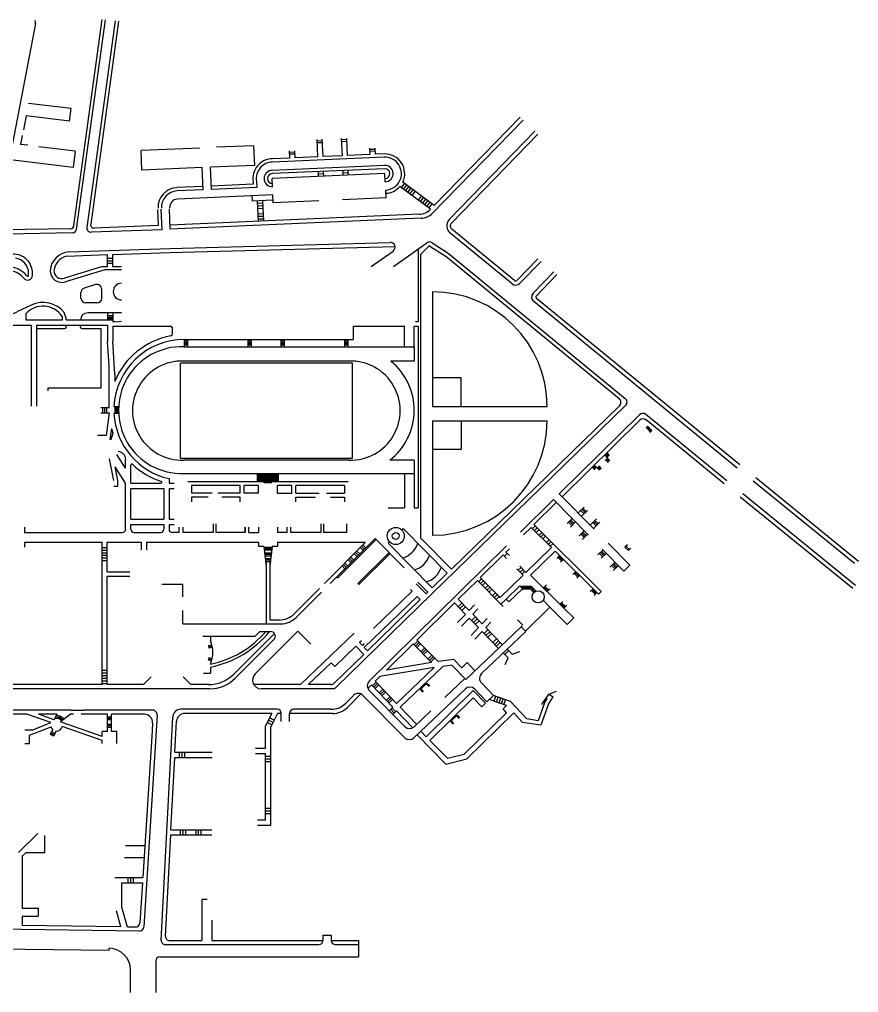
# Model space of a CAD drawing. Header units: inches. Extents: x 1351878 to 1355380, y 408557 to 410704.
# Drawn here: x 1353621 to 1355380, y 408557 to 410597 of the extents above; entities that cross this region are included whole.
import ezdxf

# ---------------------------------------------------------------- set-up
doc = ezdxf.new("R2010")
doc.units = ezdxf.units.IN
doc.header["$MEASUREMENT"] = 0
doc.layers.add('WALKWAYS', color=7, linetype='Continuous')

msp = doc.modelspace()

# ---------------------------------------------------------------- linework, layer by layer
at = {"layer": 'WALKWAYS', "color": 8, "linetype": 'Continuous', "lineweight": 25}
for p, q in [((1353734.6, 410164.6), (1353794.4, 410597.3)), ((1353654.6, 410588.9), (1353606, 410337.5)), ((1353740.6, 410157.5), (1353801.2, 410596.4)), ((1353821.4, 410594.4), (1353762.2, 410160.9)), ((1353828.2, 410593.5), (1353770.1, 410167.8)), ((1353728.9, 410410.5), (1353639.8, 410421.4)), ((1353634.7, 410395.4), (1353629, 410366.1)), ((1353725.7, 410384.2), (1353634.7, 410395.4)), ((1353725.7, 410384.2), (1353728.9, 410410.5)), ((1354676.4, 410386.4), (1354486.1, 410190.8)), ((1354670.1, 410392.3), (1354490.1, 410207.2)), ((1353626.7, 410353.7), (1353623.1, 410335.4)), ((1354701.4, 410362.8), (1354522.2, 410178.5)), ((1354707.6, 410356.8), (1354526.3, 410170.4)), ((1353638.4, 410333.5), (1353623.1, 410335.4)), ((1354112.4, 410332.7), (1354033.8, 410329.3)), ((1354114.2, 410291.4), (1354112.4, 410332.7)), ((1354243.8, 410345.6), (1354245.4, 410309.3)), ((1354254.9, 410342.8), (1354243.9, 410342.4)), ((1354255.1, 410338.9), (1354244.1, 410338.4)), ((1354254.8, 410346.1), (1354256.4, 410309.8)), ((1354295.4, 410347.4), (1354297, 410311.5)), ((1354306.5, 410345.4), (1354295.5, 410344.9)), ((1354306.7, 410341.4), (1354295.7, 410340.9)), ((1354306.4, 410347.8), (1354308, 410312)), ((1353737.8, 410321.3), (1353661.7, 410330.6)), ((1353737.8, 410321.3), (1353733.6, 410287.1)), ((1353998.8, 410327.7), (1353875.6, 410322.4)), ((1353877.4, 410281.1), (1353875.6, 410322.4)), ((1354186.1, 410321.7), (1354186.7, 410306.7)), ((1354197.2, 410319), (1354186.2, 410318.6)), ((1354197.4, 410315), (1354186.4, 410314.6)), ((1354197.1, 410322.2), (1354197.8, 410307.2)), ((1354355.1, 410314.1), (1354308, 410312)), ((1354354.6, 410327.3), (1354355.1, 410314.1)), ((1354365.7, 410325), (1354354.7, 410324.5)), ((1354365.9, 410321), (1354354.9, 410320.5)), ((1354365.6, 410327.8), (1354366.1, 410314.6)), ((1354385.2, 410315.4), (1354366.1, 410314.6)), ((1353733.6, 410287.1), (1353607.5, 410302.6)), ((1354114.2, 410291.4), (1354021.3, 410287.3)), ((1354386.2, 410291.3), (1354150.8, 410281)), ((1354186.7, 410306.7), (1354151.2, 410305.2)), ((1354385.5, 410308.5), (1354151.5, 410298.3)), ((1354245.4, 410309.3), (1354197.8, 410307.2)), ((1354297, 410311.5), (1354256.4, 410309.8)), ((1354004.1, 410286.6), (1353877.4, 410281.1)), ((1354006.1, 410240.2), (1354004.1, 410286.6)), ((1354023.3, 410241), (1354021.3, 410287.3)), ((1354387, 410274.1), (1354150.2, 410263.8)), ((1354386.5, 410284.4), (1354151.1, 410274.1)), ((1354246.7, 410278.3), (1354247.2, 410268)), ((1354257.9, 410273.6), (1354246.9, 410273.2)), ((1354257.7, 410278.8), (1354258.2, 410268.5)), ((1354298.3, 410280.6), (1354298.8, 410270.3)), ((1354309.6, 410275.9), (1354298.6, 410275.4)), ((1354309.3, 410281.1), (1354309.8, 410270.7)), ((1354387.7, 410256.9), (1354387, 410274.1)), ((1354111, 410251.7), (1354023, 410247.9)), ((1354110.7, 410257.7), (1354111, 410251.7)), ((1354117.6, 410258), (1354118.2, 410245.2)), ((1354150.9, 410246.6), (1354150.2, 410263.8)), ((1354421.5, 410244.6), (1354428.1, 410253.4)), ((1354490.1, 410207.2), (1354424.3, 410256.3)), ((1354005.8, 410247.1), (1353950.9, 410244.7)), ((1354006.1, 410240.2), (1353951.2, 410237.8)), ((1354118.2, 410245.2), (1354023.3, 410241)), ((1354389.2, 410223.2), (1354388.5, 410239.7)), ((1354482.3, 410199.3), (1354418.2, 410247.1)), ((1354426, 410241.3), (1354432.5, 410250.1)), ((1354430.4, 410238), (1354437, 410246.8)), ((1354434.8, 410234.7), (1354441.4, 410243.5)), ((1354439.2, 410231.4), (1354445.8, 410240.2)), ((1354443.6, 410228.1), (1354450.2, 410236.9)), ((1354151.7, 410229.4), (1353952, 410220.6)), ((1354107.9, 410227.5), (1354108.4, 410216.5)), ((1354152.2, 410218.4), (1354108.4, 410216.5)), ((1354119.4, 410217), (1354121.3, 410174.1)), ((1354130.7, 410211.9), (1354119.7, 410211.4)), ((1354130.4, 410217.4), (1354132.3, 410174.6)), ((1354152.4, 410212.8), (1354151.7, 410229.4)), ((1354248, 410217), (1354152.4, 410212.8)), ((1354389.2, 410223.2), (1354297.9, 410219.2)), ((1354456.9, 410218.2), (1354463.5, 410227.1)), ((1354461.3, 410214.9), (1354467.9, 410223.8)), ((1354465.7, 410211.6), (1354472.3, 410220.5)), ((1354470.1, 410208.3), (1354476.7, 410217.2)), ((1354474.6, 410205), (1354481.1, 410213.9)), ((1354479, 410201.7), (1354485.6, 410210.6)), ((1353910.3, 410199.2), (1353911.8, 410165)), ((1353917.2, 410199.5), (1353919.1, 410156.6)), ((1353934.4, 410200.3), (1353936.3, 410157.4)), ((1354130.9, 410206.4), (1354119.9, 410205.9)), ((1354131.2, 410200.9), (1354120.1, 410200.4)), ((1354131.6, 410189.9), (1354120.6, 410189.4)), ((1354459.1, 410188.9), (1353935.9, 410166)), ((1354462.9, 410180.4), (1353936.3, 410157.4)), ((1354131.9, 410184.4), (1354120.9, 410183.9)), ((1354132.1, 410178.9), (1354121.1, 410178.4)), ((1353727.9, 410158.6), (1353587, 410156)), ((1353732.2, 410150.1), (1353595.9, 410147.5)), ((1353919.1, 410156.6), (1353771, 410151.1)), ((1353911.8, 410165), (1353777.2, 410160)), ((1354653.3, 410043.2), (1354523.9, 410149.1)), ((1354658.3, 410050.2), (1354527, 410157.7)), ((1353936.3, 410117.2), (1354397.7, 410129.9)), ((1354405.1, 410079.4), (1354474.6, 410128.9)), ((1354485.8, 410129.2), (1354519.7, 410107.5)), ((1353724.4, 410110.1), (1353936.3, 410117.2)), ((1353816.4, 410104.5), (1353936.6, 410108.5)), ((1353936.6, 410108.5), (1354407.8, 410121.6)), ((1354358.3, 410079.4), (1354403.8, 410111.8)), ((1354456.3, 410115.9), (1354456.3, 409964.2)), ((1354461.3, 410104.3), (1354478.6, 410121.8)), ((1354481.1, 410122), (1354515.1, 410100.3)), ((1354507.8, 410115), (1354513, 410111.9)), ((1353719.7, 410101.3), (1353805.4, 410104.2)), ((1353805.4, 410078.9), (1353805.4, 410104.2)), ((1353805.4, 410097.1), (1353816.4, 410097.1)), ((1353805.4, 410091.6), (1353816.4, 410091.6)), ((1353816.4, 410078.9), (1353816.4, 410104.5)), ((1354461.3, 410104.3), (1354461.3, 409510.4)), ((1354514.3, 410100.9), (1354877.7, 409802.4)), ((1354519.7, 410107.5), (1354890.6, 409802.9)), ((1354707.6, 410095.6), (1354663.7, 410050.5)), ((1354714.2, 410090.1), (1354669.5, 410044.1)), ((1353792.7, 410078.9), (1353715.2, 410054.7)), ((1353799.8, 410072.7), (1353717.6, 410047)), ((1353805.4, 410078.9), (1353792.7, 410078.9)), ((1353834.8, 410072.7), (1353799.8, 410072.7)), ((1353805.4, 410086.1), (1353816.4, 410086.1)), ((1353834.8, 410078.9), (1353816.4, 410078.9)), ((1354740.8, 410068), (1354697.7, 410023.7)), ((1353640.1, 410060.8), (1353640.1, 410065.3)), ((1353648.1, 410060.8), (1353648.1, 410065.3)), ((1354747.4, 410062.5), (1354704.3, 410018.2)), ((1353780.3, 410041.5), (1353756.8, 410034.1)), ((1353793.3, 410013), (1353793.3, 410031.9)), ((1354486.3, 410026.5), (1354486.3, 409786.1)), ((1353749.8, 410013), (1353749.8, 410024.6)), ((1355125.2, 409656.8), (1354698.7, 410006)), ((1355130.7, 409663.5), (1354704.6, 410012.3)), ((1353645.3, 409998.6), (1353615.3, 409984)), ((1353783.3, 410003), (1353759.8, 410003)), ((1353634.2, 409980.4), (1353634.2, 409967.4)), ((1353634.2, 409967.4), (1353710.9, 409967.4)), ((1353710.9, 409967.4), (1353710.9, 409973.1)), ((1353718.9, 409967.4), (1353805.4, 409967.4)), ((1353834.8, 409982.2), (1353763.9, 409982.2)), ((1353805.4, 409982.2), (1353805.4, 409967.4)), ((1353805.4, 409976.8), (1353816.4, 409976.8)), ((1353805.4, 409973.5), (1353816.4, 409973.5)), ((1353805.4, 409970.3), (1353816.4, 409970.3)), ((1353805.4, 409967.4), (1353816.4, 409967.4)), ((1353816.4, 409982.2), (1353816.4, 409964.3)), ((1353566.7, 409956.4), (1353646, 409956.4)), ((1353646, 409786.4), (1353646, 409956.4)), ((1353657, 409786.4), (1353657, 409956.4)), ((1353657, 409956.4), (1353805.4, 409956.4)), ((1353657, 409949.4), (1353715.9, 409949.4)), ((1353718.9, 409952.4), (1353718.9, 409956.4)), ((1353748.9, 409952.4), (1353748.9, 409956.4)), ((1353751.9, 409949.4), (1353791.9, 409949.4)), ((1353791.9, 409824.7), (1353791.9, 409949.4)), ((1353805.4, 409956.4), (1353805.4, 409921.4)), ((1353816.4, 409954.2), (1353937.7, 409954.2)), ((1353816.4, 409954.2), (1353816.4, 409921.9)), ((1353940.7, 409951.2), (1353940.7, 409936.7)), ((1354320.4, 409954.2), (1354428.1, 409954.2)), ((1354320.4, 409954.2), (1354320.4, 409926.3)), ((1354428.1, 409911.3), (1354428.1, 409954.2)), ((1354448.2, 409911.3), (1354448.2, 409954.2)), ((1354448.2, 409954.2), (1354456.3, 409954.2)), ((1354450.7, 409964.2), (1354456.3, 409964.2)), ((1354456.3, 409954.2), (1354456.3, 409573.3)), ((1353966, 409926.3), (1353966, 409911.3)), ((1353966.3, 409926.3), (1354320.4, 409926.3)), ((1353973, 409926.3), (1353973, 409911.3)), ((1354099.4, 409926.3), (1354099.4, 409911.3)), ((1354106.4, 409926.3), (1354106.4, 409911.3)), ((1354168.9, 409926.3), (1354168.9, 409911.3)), ((1354175.9, 409926.3), (1354175.9, 409911.3)), ((1354302.1, 409926.3), (1354302.1, 409911.3)), ((1354309.1, 409926.3), (1354309.1, 409911.3)), ((1353808.9, 409871.5), (1353805.4, 409921.4)), ((1353820.5, 409852.8), (1353816.4, 409921.9)), ((1353965.1, 409911.3), (1354448.2, 409911.3)), ((1353973, 409923.3), (1353966, 409923.3)), ((1353973, 409920.3), (1353966, 409920.3)), ((1353973, 409917.3), (1353966, 409917.3)), ((1353973, 409914.3), (1353966, 409914.3)), ((1354106.4, 409923.3), (1354099.4, 409923.3)), ((1354106.4, 409920.3), (1354099.4, 409920.3)), ((1354106.4, 409917.3), (1354099.4, 409917.3)), ((1354106.4, 409914.3), (1354099.4, 409914.3)), ((1354175.9, 409923.3), (1354168.9, 409923.3)), ((1354175.9, 409920.3), (1354168.9, 409920.3)), ((1354175.9, 409917.3), (1354168.9, 409917.3)), ((1354175.9, 409914.3), (1354168.9, 409914.3)), ((1354309.1, 409923.3), (1354302.1, 409923.3)), ((1354309.1, 409920.3), (1354302.1, 409920.3)), ((1354309.1, 409917.3), (1354302.1, 409917.3)), ((1354309.1, 409914.3), (1354302.1, 409914.3)), ((1354448.2, 409911.3), (1354448.2, 409881.2)), ((1353808.9, 409783.7), (1353808.9, 409871.5)), ((1354318.6, 409876.7), (1353958.1, 409876.7)), ((1353958.1, 409677.3), (1353958.1, 409876.7)), ((1354311.6, 409881.2), (1353965.1, 409881.2)), ((1354318.6, 409677.3), (1354318.6, 409876.7)), ((1354448.2, 409881.2), (1354399.4, 409881.2)), ((1353820.5, 409852.8), (1353820.5, 409838.4)), ((1354546.4, 409846.2), (1354486.3, 409846.2)), ((1354546.4, 409786.1), (1354546.4, 409846.2)), ((1353681.2, 409824.7), (1353791.9, 409824.7)), ((1353681.2, 409818.7), (1353681.2, 409824.7)), ((1353791.1, 409783.7), (1353808.9, 409783.7)), ((1353795.2, 409783.7), (1353795.2, 409772.4)), ((1353799.3, 409783.7), (1353799.3, 409772.4)), ((1353803.4, 409783.7), (1353803.4, 409772.4)), ((1353828.7, 409785.2), (1353819, 409785.2)), ((1353820.9, 409785.2), (1353820.9, 409771.2)), ((1353823.7, 409785.2), (1353823.7, 409771.2)), ((1353826.3, 409785.2), (1353826.3, 409771.2)), ((1354891.3, 409788), (1354486.2, 409393.8)), ((1354486.3, 409786.1), (1354726.7, 409786.1)), ((1354878.3, 409787.5), (1354526.1, 409444.6)), ((1353791.1, 409772.4), (1353808.9, 409772.4)), ((1353808.9, 409772.4), (1353802.3, 409725.1)), ((1353828.7, 409771.2), (1353819, 409771.2)), ((1354752.3, 409602.8), (1354920.3, 409768.5)), ((1355103.4, 409630.2), (1354933.7, 409769.1)), ((1354486.3, 409756.1), (1354726.7, 409756.1)), ((1354486.3, 409756.1), (1354486.3, 409515.7)), ((1354546.4, 409756.1), (1354546.4, 409696)), ((1354758.4, 409596.7), (1354920.8, 409757)), ((1354933.5, 409740.3), (1354938.1, 409744.5)), ((1355097.9, 409623.5), (1354934.2, 409757.6)), ((1354934.8, 409741.5), (1354943.1, 409732.9)), ((1354936.2, 409742.8), (1354944.6, 409734.2)), ((1354937.7, 409744.2), (1354946.1, 409735.6)), ((1353802.3, 409725.1), (1353784.6, 409725.1)), ((1353813.8, 409739.4), (1353810.6, 409716.1)), ((1353816.7, 409729.9), (1353812.6, 409715.7)), ((1353813.8, 409739.4), (1353816.7, 409729.9)), ((1354941.8, 409731.6), (1354946.3, 409735.8)), ((1353843.4, 409656.7), (1353825.2, 409684.9)), ((1354546.4, 409696), (1354486.3, 409696)), ((1354847.8, 409684), (1354852.5, 409678.7)), ((1354849, 409682.4), (1354853.5, 409686.6)), ((1354850.6, 409680.6), (1354855.3, 409685)), ((1354851.3, 409679.8), (1354857.9, 409672.3)), ((1354852, 409679.1), (1354856.8, 409683.5)), ((1354852.5, 409688.3), (1354857.1, 409683.1)), ((1353818.8, 409630.5), (1353809.7, 409675.9)), ((1353843.4, 409624.8), (1353821.2, 409659.2)), ((1353826.9, 409630.6), (1353821.2, 409659.2)), ((1353843.4, 409656.7), (1353843.4, 409674.9)), ((1353854.4, 409625), (1353854.4, 409663.2)), ((1353958.1, 409677.3), (1354318.6, 409677.3)), ((1354311.6, 409673.4), (1353965.1, 409673.4)), ((1354448.2, 409673.4), (1354397.1, 409673.4)), ((1354448.2, 409673.4), (1354448.2, 409645.2)), ((1354827.1, 409661.7), (1354822.6, 409657.4)), ((1354828.8, 409660), (1354824.2, 409655.5)), ((1354825.6, 409663), (1354830.6, 409658.1)), ((1354829.6, 409659.3), (1354836.7, 409652.2)), ((1354836.9, 409661.4), (1354832.3, 409656.9)), ((1354835.8, 409659.9), (1354840.4, 409655.4)), ((1354848.8, 409672.6), (1354853.5, 409677)), ((1354850.3, 409673.6), (1354854.6, 409668.8)), ((1354852, 409674.9), (1354856.3, 409670.1)), ((1353965.1, 409645.2), (1354448.2, 409645.2)), ((1354119.7, 409628), (1354119.7, 409645.2)), ((1354121.7, 409628), (1354121.7, 409645.2)), ((1354134, 409641.7), (1354121.7, 409641.7)), ((1354134, 409639), (1354121.7, 409639)), ((1354134, 409625.8), (1354134, 409645.2)), ((1354136, 409628), (1354136, 409645.2)), ((1354147.4, 409641.7), (1354136, 409641.7)), ((1354147.4, 409639), (1354136, 409639)), ((1354147.4, 409628), (1354147.4, 409645.2)), ((1354149.4, 409625.8), (1354149.4, 409645.2)), ((1354161.7, 409641.7), (1354149.4, 409641.7)), ((1354161.7, 409639), (1354149.4, 409639)), ((1354161.7, 409628), (1354161.7, 409645.2)), ((1354163.7, 409628), (1354163.7, 409645.2)), ((1354428.1, 409645.2), (1354428.1, 409573.3)), ((1354448.2, 409645.2), (1354448.2, 409573.3)), ((1354821.1, 409658.6), (1354826, 409653.7)), ((1354830.2, 409658.5), (1354825.6, 409654)), ((1354834.5, 409658.3), (1354839, 409653.8)), ((1353818.8, 409618.5), (1353826.9, 409618.5)), ((1353826.9, 409618.5), (1353826.9, 409630.6)), ((1353843.4, 409528.5), (1353843.4, 409624.8)), ((1353854.4, 409625), (1353917.5, 409625)), ((1353934.3, 409634.8), (1353934.3, 409625)), ((1353934.3, 409625), (1353945.4, 409625)), ((1354121.7, 409628), (1353973.5, 409628)), ((1353981.5, 409620), (1353981.5, 409603.9)), ((1354083.6, 409620), (1353981.5, 409620)), ((1354083.6, 409603.9), (1354083.6, 409620)), ((1354091.6, 409603.9), (1354091.6, 409620)), ((1354121.7, 409620), (1354091.6, 409620)), ((1354134, 409636.2), (1354121.7, 409636.2)), ((1354134, 409633.5), (1354121.7, 409633.5)), ((1354134, 409630.7), (1354121.7, 409630.7)), ((1354134, 409628), (1354121.7, 409628)), ((1354121.7, 409603.9), (1354121.7, 409620)), ((1354149.4, 409625.8), (1354134, 409625.8)), ((1354147.4, 409636.2), (1354136, 409636.2)), ((1354147.4, 409633.5), (1354136, 409633.5)), ((1354147.4, 409630.7), (1354136, 409630.7)), ((1354147.4, 409628), (1354136, 409628)), ((1354161.7, 409636.2), (1354149.4, 409636.2)), ((1354161.7, 409633.5), (1354149.4, 409633.5)), ((1354161.7, 409630.7), (1354149.4, 409630.7)), ((1354161.7, 409628), (1354149.4, 409628)), ((1354309.9, 409628), (1354161.7, 409628)), ((1354161.7, 409603.9), (1354161.7, 409620)), ((1354191.8, 409620), (1354161.7, 409620)), ((1354191.8, 409603.9), (1354191.8, 409620)), ((1354301.9, 409620), (1354199.8, 409620)), ((1354199.8, 409603.9), (1354199.8, 409620)), ((1354301.9, 409620), (1354301.9, 409603.9)), ((1355371.4, 409456.6), (1355158.6, 409629.5)), ((1355379.5, 409461.1), (1355164, 409636.1)), ((1353854.4, 409614), (1353923.2, 409614)), ((1353854.4, 409549.5), (1353854.4, 409614)), ((1353923.2, 409614), (1353923.2, 409549.5)), ((1353934.3, 409614), (1353945.4, 409614)), ((1353934.3, 409614), (1353934.3, 409549.5)), ((1354024.5, 409603.9), (1353981.5, 409603.9)), ((1354083.6, 409603.9), (1354036.7, 409603.9)), ((1354121.7, 409603.9), (1354091.6, 409603.9)), ((1354161.7, 409603.9), (1354191.8, 409603.9)), ((1354199.8, 409603.9), (1354249.3, 409603.9)), ((1354264.6, 409603.9), (1354301.9, 409603.9)), ((1354757.2, 409597.9), (1354752.3, 409602.8)), ((1354825.7, 409528.4), (1354752.3, 409602.8)), ((1355373.3, 409410.7), (1355136.7, 409602.8)), ((1353981.5, 409595.9), (1353981.5, 409585.8)), ((1354016.5, 409595.9), (1353981.5, 409595.9)), ((1354083.6, 409595.9), (1354044.8, 409595.9)), ((1354083.6, 409585.8), (1354083.6, 409595.9)), ((1354199.8, 409595.9), (1354241.3, 409595.9)), ((1354199.8, 409585.8), (1354199.8, 409595.9)), ((1354272.6, 409595.9), (1354301.9, 409595.9)), ((1354301.9, 409595.9), (1354301.9, 409585.8)), ((1354671.1, 409522.7), (1354740.1, 409590.7)), ((1354699.2, 409538.3), (1354746.1, 409584.6)), ((1354813.6, 409516.2), (1354740.1, 409590.7)), ((1355367.8, 409404.1), (1355131.3, 409596.1)), ((1354393.6, 409573.3), (1354428.1, 409573.3)), ((1354448.2, 409573.3), (1354456.3, 409573.3)), ((1354804.2, 409575), (1354791.7, 409562.9)), ((1354797.1, 409568.1), (1354804.2, 409561.1)), ((1354811.4, 409568.1), (1354798.7, 409555.8)), ((1354799.4, 409570.4), (1354806.5, 409563.4)), ((1354801.5, 409572.5), (1354808.6, 409565.4)), ((1353854.4, 409549.5), (1353923.2, 409549.5)), ((1353854.4, 409538.4), (1353923.2, 409538.4)), ((1353854.4, 409528.5), (1353854.4, 409538.4)), ((1353923.2, 409538.4), (1353923.2, 409528.5)), ((1353934.3, 409549.5), (1353945.4, 409549.5)), ((1353934.3, 409538.4), (1353934.3, 409528.5)), ((1353934.3, 409538.4), (1353945.4, 409538.4)), ((1354026.5, 409539.8), (1354026.5, 409521.5)), ((1354032.5, 409539.8), (1354032.5, 409521.5)), ((1354252.4, 409539.8), (1354252.4, 409521.5)), ((1354258.4, 409539.8), (1354258.4, 409521.5)), ((1354307.2, 409521.5), (1354307.2, 409539.8)), ((1354699.2, 409538.3), (1354840.4, 409398.3)), ((1354779.4, 409550.9), (1354768.5, 409540.3)), ((1354771.8, 409543.5), (1354778.9, 409536.4)), ((1354774.1, 409545.7), (1354781.2, 409538.7)), ((1354786.4, 409543.8), (1354775.5, 409533.2)), ((1354776.2, 409547.8), (1354783.3, 409540.8)), ((1354830.2, 409550.1), (1354817, 409537.2)), ((1354822.7, 409542.8), (1354829.8, 409535.7)), ((1354837.4, 409543.1), (1354824, 409530.1)), ((1354825, 409545), (1354832.1, 409538)), ((1354827.1, 409547.1), (1354834.2, 409540)), ((1353631.2, 409532.8), (1353631.2, 409521.5)), ((1353631.2, 409521.5), (1353836.4, 409521.5)), ((1353861.4, 409521.5), (1353916.2, 409521.5)), ((1353955.4, 409521.5), (1353941.3, 409521.5)), ((1353955.4, 409521.5), (1353955.4, 409532.8)), ((1353963.4, 409532.8), (1353963.4, 409521.5)), ((1354026.5, 409521.5), (1353963.4, 409521.5)), ((1354093.6, 409521.5), (1354032.5, 409521.5)), ((1354093.6, 409521.5), (1354093.6, 409532.8)), ((1354094.6, 409521.5), (1354094.6, 409532.8)), ((1354101.6, 409521.5), (1354101.6, 409532.8)), ((1354101.6, 409521.5), (1354121.7, 409521.5)), ((1354121.7, 409532.8), (1354121.7, 409521.5)), ((1354161.7, 409532.8), (1354161.7, 409521.5)), ((1354181.8, 409521.5), (1354161.7, 409521.5)), ((1354181.8, 409521.5), (1354181.8, 409532.8)), ((1354189.8, 409521.5), (1354189.8, 409532.8)), ((1354252.4, 409521.5), (1354189.8, 409521.5)), ((1354307.2, 409521.5), (1354258.4, 409521.5)), ((1354422.3, 409527), (1354425.2, 409529.8)), ((1354425.2, 409529.8), (1354517.5, 409436.3)), ((1354677.2, 409516.6), (1354693.3, 409532.5)), ((1354693.3, 409532.5), (1354736, 409490.2)), ((1354702.2, 409535.6), (1354696.2, 409529.9)), ((1354706.1, 409531.7), (1354700.1, 409526)), ((1354709.9, 409527.8), (1354704, 409522)), ((1354715.7, 409521.9), (1354709.8, 409516.2)), ((1354719.8, 409518.1), (1354713.8, 409512.4)), ((1354804.7, 409525.2), (1354793.7, 409514.5)), ((1354797.4, 409518.1), (1354804.5, 409511)), ((1354799.7, 409520.3), (1354806.8, 409513.3)), ((1354811.7, 409518.1), (1354800.6, 409507.3)), ((1354801.8, 409522.4), (1354808.9, 409515.4)), ((1353631.2, 409501.5), (1353631.2, 409491.1)), ((1353631.2, 409501.5), (1353794, 409501.5)), ((1353794, 409202.7), (1353794, 409501.5)), ((1353805, 409438.8), (1353805, 409501.5)), ((1353805, 409501.5), (1353875.8, 409501.5)), ((1353875.8, 409501.5), (1353875.8, 409485.4)), ((1353886.8, 409501.5), (1353886.8, 409485.4)), ((1353886.8, 409501.5), (1354121.7, 409501.5)), ((1354121.7, 409501.5), (1354121.7, 409492.5)), ((1354161.7, 409501.5), (1354161.7, 409492.5)), ((1354161.7, 409501.5), (1354345.7, 409501.5)), ((1354260.3, 409415), (1354345.7, 409500.4)), ((1354272.1, 409415), (1354366.6, 409509.4)), ((1354287.8, 409426.5), (1354368.7, 409507.3)), ((1354340.8, 409495.6), (1354346.8, 409489.6)), ((1354345.7, 409500.4), (1354345.7, 409501.5)), ((1354366.6, 409509.4), (1354427.5, 409447.7)), ((1354393.4, 409499.3), (1354396.5, 409502.3)), ((1354393.4, 409499.3), (1354485.9, 409405.5)), ((1354461.3, 409510.4), (1354526.1, 409444.6)), ((1354723.6, 409514.2), (1354717.7, 409508.5)), ((1354731.4, 409506.4), (1354725.4, 409500.6)), ((1354735.4, 409502.6), (1354729.5, 409496.9)), ((1354739.3, 409498.7), (1354733.3, 409492.9)), ((1354900.2, 409453), (1354854.6, 409499.1)), ((1354895.1, 409495.9), (1354890, 409490.8)), ((1353794, 409490.4), (1353805, 409490.4)), ((1353794, 409484.9), (1353805, 409484.9)), ((1353794, 409479.4), (1353805, 409479.4)), ((1354133.1, 409492.5), (1354121.7, 409492.5)), ((1354133.1, 409492.5), (1354137.7, 409451.3)), ((1354150.1, 409490.5), (1354133.3, 409490.5)), ((1354149.8, 409487.5), (1354133.6, 409487.5)), ((1354149.4, 409484.5), (1354134, 409484.5)), ((1354148.8, 409478.5), (1354134.6, 409478.5)), ((1354148.4, 409475.5), (1354135, 409475.5)), ((1354150.3, 409492.5), (1354145.7, 409451.3)), ((1354161.7, 409492.5), (1354150.3, 409492.5)), ((1354322.5, 409477.2), (1354328.4, 409471.2)), ((1354325.3, 409480), (1354331.2, 409474.1)), ((1354328.1, 409482.8), (1354334.1, 409476.9)), ((1354330, 409414.9), (1354395.8, 409479.8)), ((1354332.1, 409412.8), (1354397.9, 409477.7)), ((1354335.2, 409489.9), (1354341.1, 409484)), ((1354338, 409492.7), (1354343.9, 409486.8)), ((1354354.1, 409210), (1354641.8, 409493.9)), ((1354643.3, 409477.6), (1354637.4, 409471.9)), ((1354640.5, 409480.4), (1354647.9, 409487.8)), ((1354647.7, 409473.2), (1354640.5, 409480.4)), ((1354736, 409490.2), (1354682.4, 409438)), ((1354743.8, 409482.4), (1354692.3, 409432.3)), ((1354743.8, 409482.4), (1354834.5, 409392.6)), ((1354844, 409485.4), (1354833.2, 409474.8)), ((1354836.4, 409478), (1354843.5, 409470.9)), ((1354838.7, 409480.2), (1354845.8, 409473.2)), ((1354851, 409478.3), (1354840.1, 409467.7)), ((1354840.8, 409482.3), (1354847.9, 409475.3)), ((1354887.9, 409440.9), (1354842.4, 409487)), ((1354890, 409490.8), (1354897.1, 409483.8)), ((1354892.1, 409492.9), (1354899.2, 409485.9)), ((1354902.4, 409488.9), (1354897.1, 409483.8)), ((1353794, 409473.9), (1353805, 409473.9)), ((1353794, 409468.4), (1353805, 409468.4)), ((1353794, 409462.9), (1353805, 409462.9)), ((1354148.1, 409472.4), (1354135.3, 409472.4)), ((1354147.4, 409466.4), (1354136, 409466.4)), ((1354147.1, 409463.4), (1354136.3, 409463.4)), ((1354146.7, 409460.4), (1354136.7, 409460.4)), ((1354137.7, 409459.2), (1354137.7, 409330.3)), ((1354145.7, 409459.2), (1354145.7, 409338.3)), ((1354302.7, 409457.4), (1354308.6, 409451.5)), ((1354309.7, 409464.5), (1354315.7, 409458.5)), ((1354312.6, 409467.3), (1354318.5, 409461.4)), ((1354315.4, 409470.1), (1354321.3, 409464.2)), ((1354586.5, 409427.2), (1354634.6, 409474.6)), ((1354641.8, 409467.4), (1354634.6, 409474.6)), ((1354753.1, 409473.2), (1354747, 409467.3)), ((1354749.6, 409469.8), (1354757.6, 409461.8)), ((1354751.2, 409471.4), (1354759.2, 409463.4)), ((1354761.1, 409465.3), (1354755, 409459.3)), ((1354869.3, 409459.7), (1354858.3, 409449)), ((1354864.3, 409454.8), (1354871.4, 409447.8)), ((1354866.4, 409456.9), (1354873.5, 409449.9)), ((1353852, 409438.8), (1353805, 409438.8)), ((1354297, 409451.7), (1354302.9, 409445.8)), ((1354299.8, 409454.6), (1354305.8, 409448.6)), ((1354517.5, 409436.3), (1354485.9, 409405.5)), ((1354676.5, 409432.2), (1354663.6, 409445.3)), ((1354672.4, 409448.2), (1354666.4, 409442.4)), ((1354682.4, 409438), (1354669.5, 409451.1)), ((1354676.2, 409444.2), (1354670.3, 409438.5)), ((1354680.1, 409440.3), (1354674.1, 409434.6)), ((1354787, 409439.7), (1354780.9, 409433.7)), ((1354783.4, 409436.2), (1354791.5, 409428.3)), ((1354785.1, 409437.8), (1354793.1, 409429.8)), ((1354862, 409452.6), (1354869.1, 409445.6)), ((1354876.3, 409452.6), (1354865.3, 409441.8)), ((1354887.9, 409440.9), (1354900.2, 409453)), ((1353805, 409202.7), (1353805, 409429.5)), ((1353852, 409429.5), (1353805, 409429.5)), ((1354285.5, 409428.4), (1354287.8, 409426.5)), ((1354330, 409414.9), (1354332.1, 409412.8)), ((1354452.5, 409414.3), (1354473.1, 409393)), ((1354456, 409417.7), (1354476.7, 409396.5)), ((1354540.4, 409381.7), (1354580.6, 409421.4)), ((1354634.8, 409366.5), (1354580.6, 409421.4)), ((1354589.6, 409424.5), (1354583.6, 409418.8)), ((1354628.1, 409385.1), (1354586.5, 409427.2)), ((1354593.4, 409420.6), (1354587.5, 409414.8)), ((1354597.3, 409416.7), (1354591.3, 409410.9)), ((1354676.5, 409432.2), (1354628.1, 409385.1)), ((1354761.8, 409363.3), (1354692.3, 409432.3)), ((1354795, 409431.7), (1354788.9, 409425.7)), ((1353919, 409413.6), (1353963.5, 409413.6)), ((1353963.5, 409386.8), (1353963.5, 409413.6)), ((1354196.7, 409351.5), (1354249.5, 409404.2)), ((1354200.6, 409343.5), (1354253.8, 409396.7)), ((1354486.2, 409393.8), (1354283.9, 409196.9)), ((1354444, 409398.5), (1354362.9, 409320.6)), ((1354440.2, 409402.3), (1354444, 409398.5)), ((1354473.1, 409393), (1354476.7, 409396.5)), ((1354603.1, 409410.8), (1354597.2, 409405)), ((1354607.1, 409407), (1354601.2, 409401.3)), ((1354611, 409403.1), (1354605, 409397.3)), ((1354618.8, 409395.3), (1354612.8, 409389.5)), ((1354640.7, 409382), (1354669.3, 409409.6)), ((1354674.9, 409403.8), (1354646.4, 409376.1)), ((1354674.9, 409403.8), (1354669.3, 409409.6)), ((1354673.7, 409409.3), (1354671.6, 409407.2)), ((1354674.9, 409406.5), (1354673.5, 409405.2)), ((1354673.7, 409409.3), (1354693.6, 409409.3)), ((1354674.9, 409406.5), (1354692.4, 409406.5)), ((1354674.9, 409403.8), (1354691.2, 409403.8)), ((1354698.9, 409395.9), (1354691.2, 409403.8)), ((1354701.1, 409397.6), (1354692.4, 409406.5)), ((1354703.6, 409398.9), (1354693.6, 409409.3)), ((1354725.2, 409411.7), (1354719.1, 409405.7)), ((1354728.7, 409399.3), (1354720.7, 409407.3)), ((1354730.3, 409400.8), (1354722.3, 409408.8)), ((1354733.2, 409403.7), (1354727.1, 409397.7)), ((1354823.2, 409403.7), (1354817.1, 409397.7)), ((1354819.7, 409400.3), (1354827.7, 409392.3)), ((1354821.3, 409401.9), (1354829.4, 409393.9)), ((1354831.3, 409395.8), (1354825.1, 409389.8)), ((1354834.5, 409392.6), (1354840.4, 409398.3)), ((1354454.5, 409387.6), (1354343.4, 409280.9)), ((1354460.9, 409381.1), (1354350.4, 409273.6)), ((1354453.7, 409296.1), (1354532.6, 409374)), ((1354454.5, 409387.6), (1354460.9, 409381.1)), ((1354532.6, 409374), (1354555.7, 409350.1)), ((1354540.3, 409366), (1354548.2, 409373.7)), ((1354540.4, 409381.7), (1354563.3, 409358.2)), ((1354622.8, 409391.5), (1354616.8, 409385.7)), ((1354626.7, 409387.6), (1354620.7, 409381.8)), ((1354640.7, 409382), (1354629.9, 409371.4)), ((1354646.4, 409376.1), (1354640.7, 409382)), ((1354718.5, 409379.6), (1354732.7, 409365.1)), ((1354759.9, 409377.2), (1354753.8, 409371.2)), ((1354765, 409366.4), (1354757, 409374.3)), ((1353963.5, 409330.3), (1353963.5, 409358.1)), ((1354544.1, 409362.1), (1354552, 409369.7)), ((1354548, 409358.1), (1354555.9, 409365.8)), ((1354574.3, 409369.7), (1354563.3, 409358.2)), ((1354581.9, 409361.7), (1354571, 409350.2)), ((1354732.7, 409365.1), (1354681.5, 409314.8)), ((1354732.7, 409365.1), (1354768.6, 409328.6)), ((1354763.5, 409364.9), (1354755.4, 409372.8)), ((1354768, 409369.2), (1354761.8, 409363.3)), ((1354782.6, 409342.6), (1354761.8, 409363.3)), ((1354145.7, 409338.3), (1354164.9, 409338.3)), ((1354555.7, 409350.1), (1354539.2, 409332.7)), ((1354563.4, 409342.2), (1354547.2, 409325.1)), ((1354563.4, 409342.2), (1354582.9, 409322.2)), ((1354568.6, 409336.9), (1354576.5, 409344.6)), ((1354571, 409350.2), (1354590.5, 409330.2)), ((1354572.4, 409332.9), (1354580.3, 409340.6)), ((1354576.3, 409329), (1354584.2, 409336.7)), ((1354601.2, 409341.4), (1354590.5, 409330.2)), ((1354608.7, 409333.4), (1354598.2, 409322.2)), ((1354676, 409327.2), (1354664.6, 409338.3)), ((1354768.6, 409328.6), (1354782.6, 409342.6)), ((1353963.5, 409330.3), (1354168.7, 409330.3)), ((1354114.5, 409224.8), (1354204.4, 409314.7)), ((1354114.9, 409304.2), (1354125, 409314.2)), ((1354125, 409314.2), (1354147.2, 409314.2)), ((1354231.3, 409287.9), (1354204.4, 409314.7)), ((1354556.3, 409213.6), (1354672.6, 409324.1)), ((1354582.9, 409322.2), (1354567.5, 409305.9)), ((1354590.6, 409314.2), (1354575.5, 409298.3)), ((1354589.6, 409226.2), (1354682.1, 409314.2)), ((1354590.6, 409314.2), (1354625, 409278.8)), ((1354594.7, 409310), (1354602.7, 409317.6)), ((1354598.2, 409322.2), (1354633, 409286.4)), ((1354598.6, 409306), (1354606.5, 409313.7)), ((1354672.6, 409324.1), (1354674.6, 409326.1)), ((1354672.6, 409324.1), (1354682.1, 409314.2)), ((1354005.1, 409304.2), (1354114.9, 409304.2)), ((1354021.2, 409304.2), (1354021.2, 409295)), ((1354069.9, 409224.7), (1354155.3, 409310.1)), ((1354073.2, 409216), (1354154.3, 409297.1)), ((1354322.6, 409310.6), (1354210.2, 409202.7)), ((1354337.9, 409294.7), (1354333.9, 409290.9)), ((1354447.7, 409286.4), (1354455.6, 409294.2)), ((1354498.2, 409251), (1354453.7, 409296.1)), ((1354602.4, 409302), (1354610.3, 409309.7)), ((1354613.1, 409291.1), (1354621, 409298.7)), ((1354616.9, 409287.1), (1354624.9, 409294.8)), ((1354016.3, 409284.5), (1354024.1, 409286.5)), ((1354016.9, 409282.1), (1354024.7, 409283.9)), ((1354017.4, 409279.8), (1354025.2, 409281.2)), ((1354325.9, 409283.2), (1354281.7, 409240.7)), ((1354342.5, 409266), (1354325.9, 409283.2)), ((1354339.6, 409284.9), (1354333.9, 409290.9)), ((1354343.6, 409288.7), (1354339.6, 409284.9)), ((1354350.4, 409273.6), (1354343.4, 409280.9)), ((1354390.1, 409233.4), (1354445.8, 409288.4)), ((1354484.4, 409249.2), (1354445.8, 409288.4)), ((1354450.7, 409283.5), (1354458.5, 409291.2)), ((1354453.6, 409280.5), (1354461.4, 409288.3)), ((1354462.2, 409271.8), (1354470, 409279.5)), ((1354465.1, 409268.9), (1354472.9, 409276.6)), ((1354468, 409265.9), (1354475.8, 409273.7)), ((1354620.8, 409283.1), (1354628.7, 409290.8)), ((1354645.9, 409273.8), (1354638.3, 409265.8)), ((1354653.3, 409266.3), (1354642.9, 409276.9)), ((1354653.3, 409266.3), (1354669.6, 409272.3)), ((1354016, 409255.1), (1354023.7, 409252.8)), ((1354016.6, 409257.4), (1354024.4, 409255.4)), ((1354017.1, 409259.7), (1354025, 409258.1)), ((1354342.5, 409266), (1354280.4, 409205.5)), ((1354477.3, 409256.5), (1354485.1, 409264.3)), ((1354480.2, 409253.6), (1354488, 409261.3)), ((1354483.1, 409250.6), (1354490.9, 409258.4)), ((1354531.3, 409255.1), (1354498.2, 409251)), ((1354547.8, 409238.2), (1354531.3, 409255.1)), ((1354644.9, 409259.1), (1354634.9, 409269.3)), ((1354638.6, 409245), (1354644.9, 409259.1)), ((1353794, 409233), (1353805, 409233)), ((1354021.2, 409239.7), (1354021.2, 409226.5)), ((1354274.1, 409248.7), (1354226.2, 409202.7)), ((1354274.1, 409248.7), (1354281.7, 409240.7)), ((1354489.8, 409238.9), (1354376.5, 409220)), ((1354484.4, 409249.2), (1354390.1, 409233.4)), ((1354489.8, 409238.9), (1354411.3, 409163.5)), ((1354507.9, 409241.1), (1354418.9, 409155.5)), ((1354527.3, 409243.5), (1354507.9, 409241.1)), ((1354556.3, 409213.6), (1354527.3, 409243.5)), ((1354547.8, 409238.2), (1354559, 409249.1)), ((1354559, 409249.1), (1354575.5, 409231.8)), ((1353794, 409227.5), (1353805, 409227.5)), ((1353794, 409222), (1353805, 409222)), ((1353794, 409216.4), (1353805, 409216.4)), ((1353794, 409210.9), (1353805, 409210.9)), ((1353880.6, 409202.7), (1353896.8, 409219.2)), ((1353980.1, 409202.7), (1353963.9, 409219.2)), ((1354006.5, 409226.5), (1354021.2, 409226.5)), ((1354366.4, 409210.1), (1354376.5, 409220)), ((1354366.4, 409210.1), (1354411.3, 409163.5)), ((1354512.7, 409175.9), (1354554.4, 409215.6)), ((1353794, 409202.7), (1353485.9, 409202.7)), ((1354020.1, 409194.1), (1353501.3, 409194.1)), ((1353794, 409205.4), (1353805, 409205.4)), ((1353880.6, 409202.7), (1353805, 409202.7)), ((1354016.8, 409202.7), (1353980.1, 409202.7)), ((1354210.2, 409202.7), (1354111.9, 409202.7)), ((1354276.9, 409194.1), (1354127.3, 409194.1)), ((1354273.4, 409202.7), (1354226.2, 409202.7)), ((1354351, 409194.9), (1354358.6, 409202.4)), ((1354428.7, 409114.7), (1354353.9, 409190.5)), ((1354358.6, 409202.4), (1354403.5, 409155.6)), ((1354360.5, 409200.4), (1354368.4, 409208.1)), ((1354363.4, 409197.4), (1354371.3, 409205.2)), ((1354366.3, 409194.5), (1354374.2, 409202.2)), ((1354375, 409185.8), (1354382.8, 409193.5)), ((1354377.9, 409182.8), (1354385.7, 409190.6)), ((1354447.6, 409091.2), (1354555.6, 409193.9)), ((1354462.3, 409190.9), (1354463.4, 409198.4)), ((1354466.4, 409186.6), (1354462.3, 409190.9)), ((1354463.7, 409192.3), (1354464.2, 409195.5)), ((1354467.8, 409188), (1354463.7, 409192.3)), ((1354472.1, 409203), (1354464.2, 409195.5)), ((1354476.8, 409204.7), (1354469.2, 409203.9)), ((1354475.4, 409203.3), (1354472.1, 409203)), ((1354572.1, 409190.6), (1354473.6, 409093.4)), ((1354479.5, 409198.9), (1354475.4, 409203.3)), ((1354480.9, 409200.3), (1354476.8, 409204.7)), ((1354572.1, 409190.6), (1354597.6, 409164)), ((1354600.5, 409166.7), (1354575.1, 409193.4)), ((1354614.5, 409180), (1354589.1, 409206.7)), ((1354304.7, 409163.7), (1354321.2, 409180.3)), ((1354308.3, 409155.1), (1354336.3, 409183.3)), ((1354428.3, 409091.5), (1354340.8, 409180.3)), ((1354380.8, 409179.9), (1354388.6, 409187.6)), ((1354390, 409170.5), (1354397.9, 409178.2)), ((1354392.9, 409167.5), (1354400.8, 409175.3)), ((1354395.8, 409164.6), (1354403.7, 409172.3)), ((1354571.9, 409174.9), (1354481.3, 409085.6)), ((1354571.9, 409174.9), (1354589.7, 409156.3)), ((1354600.5, 409166.7), (1354614.5, 409180)), ((1354641.4, 409158.7), (1354605.5, 409171.5)), ((1354650.2, 409167.3), (1354614.5, 409180)), ((1354615.5, 409167.9), (1354619.1, 409178.3)), ((1354620.7, 409166.1), (1354624.3, 409176.5)), ((1354625.9, 409164.2), (1354629.5, 409174.6)), ((1354631.1, 409162.4), (1354634.7, 409172.8)), ((1354636.2, 409160.6), (1354639.9, 409171)), ((1354715.8, 409161.3), (1354730.4, 409183)), ((1354721.2, 409164.5), (1354726.8, 409172.8)), ((1354724.6, 409174.4), (1354726.8, 409172.8)), ((1354728.7, 409160.7), (1354739.5, 409176.9)), ((1354730.4, 409183), (1354746.4, 409188.7)), ((1354730.4, 409183), (1354739.5, 409176.9)), ((1353729.1, 409149.2), (1353501.3, 409149.2)), ((1353729.1, 409149.2), (1353755, 409149.2)), ((1353899.4, 409149.2), (1353755, 409149.2)), ((1354161, 409151), (1353959.2, 409151)), ((1354274.1, 409151), (1354195.5, 409151)), ((1354395.7, 409148.1), (1354403.5, 409155.6)), ((1354406.4, 409143.2), (1354398.7, 409151)), ((1354409.3, 409146.1), (1354401.6, 409153.9)), ((1354418.9, 409155.5), (1354453, 409120.1)), ((1354597.6, 409164), (1354589.7, 409156.3)), ((1354634.4, 409152), (1354641.4, 409158.7)), ((1354641.9, 409143.9), (1354634.4, 409152)), ((1354684, 409130.7), (1354650.2, 409167.3)), ((1354721.2, 409164.5), (1354707.8, 409127.1)), ((1354728.7, 409160.7), (1354713.3, 409118)), ((1353636.6, 409140.6), (1353499.9, 409140.6)), ((1353686.9, 409123.1), (1353636.6, 409140.6)), ((1353693.8, 409129.2), (1353660.9, 409140.6)), ((1353699.6, 409140.6), (1353660.9, 409140.6)), ((1353693.8, 409129.2), (1353699.6, 409140.6)), ((1353706.9, 409125.6), (1353727, 409140.6)), ((1353734.1, 409140.6), (1353727, 409140.6)), ((1353805.6, 409140.6), (1353750, 409140.6)), ((1353805.6, 409104.2), (1353805.6, 409140.6)), ((1353813.6, 409134.8), (1353805.6, 409134.8)), ((1353813.6, 409131.8), (1353805.6, 409131.8)), ((1353813.6, 409128.8), (1353805.6, 409128.8)), ((1353882.6, 409140.6), (1353813.6, 409140.6)), ((1353813.6, 409104.2), (1353813.6, 409140.6)), ((1353909.4, 409138.5), (1353881.5, 408695)), ((1353917.9, 408666.7), (1353942, 409134.7)), ((1354149.7, 409142.4), (1353967.3, 409142.4)), ((1354149.7, 409142.4), (1354136.5, 409116.7)), ((1354152.3, 409123.3), (1354142.5, 409128.3)), ((1354154.8, 409128.2), (1354145, 409133.2)), ((1354162, 409142.4), (1354147.6, 409114)), ((1354169.6, 409142.4), (1354162, 409142.4)), ((1354169.6, 409125.2), (1354169.6, 409142.4)), ((1354277.7, 409142.4), (1354186.9, 409142.4)), ((1354186.9, 409125.2), (1354186.9, 409142.4)), ((1354403.4, 409140.2), (1354411.2, 409147.7)), ((1354411.2, 409147.7), (1354444.7, 409112.8)), ((1354448, 409114.4), (1354482.9, 409147.6)), ((1354525.5, 409124), (1354526.5, 409130.2)), ((1354527, 409125.4), (1354527.5, 409128.6)), ((1354535.4, 409136), (1354527.5, 409128.6)), ((1354540.1, 409137.7), (1354533.5, 409137.1)), ((1354538.6, 409136.4), (1354535.4, 409136)), ((1354542.7, 409132), (1354538.6, 409136.4)), ((1354544.2, 409133.4), (1354540.1, 409137.7)), ((1354552.6, 409057.3), (1354641.9, 409143.9)), ((1354558.2, 409047.3), (1354657.3, 409143.4)), ((1354675.5, 409123.6), (1354657.3, 409143.4)), ((1354707.8, 409127.1), (1354684, 409130.7)), ((1353641.6, 409096.6), (1353687.1, 409114.5)), ((1353647.2, 409107.4), (1353686.9, 409123.1)), ((1353690.6, 409108.5), (1353685.3, 409098.6)), ((1353794.3, 409094.2), (1353708, 409124.2)), ((1353794.3, 409085.8), (1353710.1, 409115)), ((1353813.6, 409119.1), (1353805.6, 409119.1)), ((1353813.6, 409116.1), (1353805.6, 409116.1)), ((1353813.6, 409113.1), (1353805.6, 409113.1)), ((1353899.8, 409122.3), (1353898.7, 409105.3)), ((1353946.8, 409061.1), (1353950.1, 409126)), ((1354136.5, 409069.2), (1354136.5, 409116.7)), ((1354149.8, 409118.4), (1354140, 409123.4)), ((1354147.6, 408908.1), (1354147.6, 409114)), ((1354529.7, 409119.6), (1354525.5, 409124)), ((1354531.1, 409121), (1354527, 409125.4)), ((1354713.3, 409118), (1354675.5, 409123.6)), ((1353647.2, 409107.4), (1353631.9, 409107.4)), ((1353641.6, 409079.1), (1353641.6, 409096.6)), ((1353692.4, 409094.9), (1353685.4, 409098.6)), ((1353693.8, 409097.5), (1353686.8, 409101.3)), ((1353695.3, 409100.2), (1353688.2, 409103.9)), ((1353698, 409105.4), (1353692.5, 409095)), ((1353805.6, 409104.2), (1353794.3, 409104.2)), ((1353794.3, 409094.2), (1353794.3, 409104.2)), ((1353825, 409104.2), (1353813.6, 409104.2)), ((1353825, 409079.1), (1353825, 409104.2)), ((1353898.7, 409105.3), (1353879.4, 408798.4)), ((1354454.1, 409097.5), (1354514.4, 409036.3)), ((1354462.1, 409105), (1354473.6, 409093.4)), ((1353631.9, 409079.1), (1353641.6, 409079.1)), ((1353794.3, 409079.1), (1353794.3, 409085.8)), ((1354115.3, 409069.2), (1354136.5, 409069.2)), ((1354481.3, 409085.6), (1354517.8, 409048.6)), ((1353938.4, 408898.6), (1353946.2, 409050)), ((1353946.2, 409050), (1354024.9, 409050)), ((1353946.8, 409061.1), (1354024.9, 409061.1)), ((1353955.7, 409061.1), (1353955.7, 409050)), ((1353961.2, 409061.1), (1353961.2, 409050)), ((1353966.7, 409061.1), (1353966.7, 409050)), ((1354115.3, 409058.2), (1354136.5, 409058.2)), ((1354136.5, 408919.2), (1354136.5, 409058.2)), ((1354136.5, 409052.5), (1354147.6, 409052.5)), ((1354136.5, 409046.9), (1354147.6, 409046.9)), ((1354514.4, 409036.3), (1354558.2, 409047.3)), ((1354517.8, 409048.6), (1354552.6, 409057.3)), ((1354136.5, 409041.4), (1354147.6, 409041.4)), ((1354136.5, 408943.7), (1354147.6, 408943.7)), ((1354136.5, 408938.2), (1354147.6, 408938.2)), ((1354136.5, 408932.7), (1354147.6, 408932.7)), ((1354119.5, 408919.2), (1354136.5, 408919.2)), ((1354119.5, 408908.1), (1354147.6, 408908.1)), ((1353618.6, 408850.6), (1353659.2, 408890.8)), ((1353674.1, 408850.2), (1353674.1, 408886.1)), ((1353926.9, 408675.4), (1353937.8, 408887.5)), ((1353937.8, 408887.5), (1354024.4, 408887.5)), ((1353938.4, 408898.6), (1354024.4, 408898.6)), ((1353957.6, 408898.6), (1353957.6, 408887.5)), ((1353963.1, 408898.6), (1353963.1, 408887.5)), ((1353968.7, 408898.6), (1353968.7, 408887.5)), ((1353990.2, 408898.6), (1353990.2, 408887.5)), ((1353995.7, 408898.6), (1353995.7, 408887.5)), ((1354001.2, 408898.6), (1354001.2, 408887.5)), ((1353842.8, 408865.6), (1353883.6, 408865.6)), ((1353626.8, 408843.2), (1353634.5, 408850.2)), ((1353626.8, 408843.2), (1353626.8, 408734.2)), ((1353674.1, 408850.2), (1353634.5, 408850.2)), ((1353841.3, 408840.6), (1353882, 408840.6)), ((1353820.7, 408798.4), (1353879.4, 408798.4)), ((1353835.4, 408787.3), (1353878.7, 408787.3)), ((1353835.4, 408736.5), (1353835.4, 408787.3)), ((1353848.2, 408798.4), (1353848.2, 408787.3)), ((1353853.7, 408798.4), (1353853.7, 408787.3)), ((1353859.2, 408798.4), (1353859.2, 408787.3)), ((1353878.7, 408787.3), (1353873.4, 408703.7)), ((1354003, 408752.4), (1354003, 408666.3)), ((1354014.5, 408752.4), (1354003, 408752.4)), ((1353626.8, 408734.2), (1353660.1, 408734.2)), ((1353660.1, 408734.2), (1353660.1, 408717.6)), ((1353833.5, 408694.7), (1353823.9, 408728.5)), ((1353847.4, 408694.5), (1353835.4, 408736.5)), ((1353626.8, 408717.6), (1353626.8, 408697.6)), ((1353626.8, 408717.6), (1353660.1, 408717.6)), ((1354024.4, 408709.1), (1354024.4, 408666.3)), ((1353871.4, 408685.6), (1353248.3, 408694.3)), ((1353833.5, 408694.7), (1353626.8, 408697.6)), ((1353863.3, 408694.3), (1353847.4, 408694.5)), ((1352481, 408662.5), (1353809.1, 408646)), ((1353935.5, 408666.3), (1354003, 408666.3)), ((1354024.4, 408666.3), (1354257, 408666.3)), ((1354257, 408677.4), (1354257, 408666.3)), ((1354257, 408677.4), (1354274.2, 408677.4)), ((1354274.2, 408677.4), (1354274.2, 408666.3)), ((1354274.2, 408666.3), (1354331.5, 408666.3)), ((1354331.5, 408666.3), (1354331.5, 408657.7)), ((1353809.1, 408646), (1353809.1, 408650.3)), ((1353926.5, 408657.7), (1354248.4, 408657.7)), ((1354282.8, 408657.7), (1354331.5, 408657.7)), ((1354331.5, 408657.7), (1354331.5, 408631.9)), ((1353906.4, 408623.2), (1353906.4, 408557.2)), ((1353915, 408631.9), (1354331.5, 408631.9)), ((1353853.6, 408557.2), (1353853.6, 408605.1))]:
    msp.add_line(p, q, dxfattribs=at)
for centre, radius in [((1354409.6, 409514.4), 17.9), ((1354409.6, 409514.4), 7.23), ((1354708.1, 409386.9), 12.8)]:
    msp.add_circle(centre, radius, dxfattribs=at)
for centre, radius, start, end in [((1353646.8, 410590.4), 8.01, 349.0427, 39.1232), ((1354387, 410274.1), 41.3, 334.4726, 92.5033), ((1354151.6, 410263.8), 41.4, 90.1921, 189.72), ((1354151.6, 410263.8), 34.5, 90.1921, 189.72), ((1354387, 410274.1), 34.4, 272.5032, 92.5033), ((1354387, 410274.1), 17.2, 272.5032, 92.5032), ((1354150.9, 410263.8), 17.2, 90.1921, 270.1921), ((1354150.9, 410263.8), 10.3, 90.1921, 270.1921), ((1354387, 410274.1), 10.3, 272.5032, 92.5032), ((1353952.7, 410203.4), 41.3, 92.5362, 182.5032), ((1353952.7, 410203.4), 34.4, 92.5362, 182.5032), ((1354387, 410274.1), 41.3, 272.5032, 319.119), ((1353952.7, 410203.4), 17.2, 92.5362, 182.5032), ((1354457.6, 410223.3), 34.4, 272.5032, 315.7945), ((1354461.4, 410214.8), 34.4, 272.5032, 315.7945), ((1354536.5, 410164.6), 20, 135.7945, 230.6964), ((1354532.4, 410164.4), 8.61, 135.7945, 230.6964), ((1353727.8, 410165.5), 6.89, 271.0696, 352.1374), ((1353732.1, 410158.7), 8.61, 271.0696, 352.1374), ((1353770.7, 410159.7), 8.61, 172.2278, 272.1215), ((1353776.9, 410166.8), 6.89, 172.2278, 272.1215), ((1354398, 410119.9), 10, 305.5053, 91.5875), ((1354480.4, 410120.8), 10, 57.411, 125.5053), ((1353727.5, 410067.7), 42.5, 94.239, 175.6405), ((1354480, 410120.4), 2, 57.411, 135.3358), ((1353608.1, 410065.3), 40, 0, 93.0918), ((1353608.1, 410065.3), 32, 0, 81.8777), ((1353727.5, 410067.7), 34.5, 103.0106, 175.6405), ((1353595.3, 410025.1), 53.8, 39.8014, 236.3403), ((1353595.3, 410025.1), 45.8, 39.8014, 295.971), ((1353710.1, 410070.9), 25, 180, 287.3559), ((1353710.1, 410070.9), 17, 180, 287.3559), ((1353638.1, 410060.8), 10, 219.8014, 0), ((1353638.1, 410060.8), 2, 219.8014, 0), ((1354660.8, 410053.3), 4.01, 230.6964, 315.7945), ((1353759.8, 410024.6), 10, 107.3559, 180), ((1353783.3, 410031.9), 10, 0, 107.3559), ((1353834.8, 410026.7), 17.5, 90, 270), ((1354486.3, 409786.1), 240.3, 0, 90), ((1354660.9, 410052.5), 12, 230.6964, 315.7945), ((1353759.8, 410013), 10, 180, 270), ((1353783.3, 410013), 10, 270, 0), ((1354706.3, 410015.3), 12, 135.7945, 230.6964), ((1354707.2, 410015.4), 4.01, 135.7945, 230.6964), ((1353670.1, 409947.7), 48.6, 33.8883, 137.6768), ((1353670.1, 409947.7), 56.6, 38.0621, 115.971), ((1353707.9, 409973.1), 3, 0, 33.8883), ((1353677.3, 409963.9), 41.8, 4.7653, 26.638), ((1353763.9, 409967.2), 15, 90, 180), ((1353715.9, 409952.4), 3, 270, 0), ((1353751.9, 409952.4), 3, 180, 270), ((1353825.2, 410023.4), 59.7, 261.5847, 279.2532), ((1353937.7, 409951.2), 3, 0, 90), ((1353966.3, 409778.8), 147.5, 90, 177.4971), ((1353966.3, 409778.8), 157.5, 100.2512, 157.7723), ((1353937.7, 409936.7), 3, 280.2512, 0), ((1353961.6, 409778.2), 133.1, 88.5175, 271.4825), ((1353961.8, 409777.3), 104, 88.2254, 271.7746), ((1354314.9, 409777.3), 104, 268.2254, 91.7746), ((1354315.1, 409778.2), 133.1, 308.0449, 50.7006), ((1354871.4, 409794.6), 10, 314.225, 50.6027), ((1354884.3, 409795.2), 10, 314.225, 50.6027), ((1353966.3, 409778.8), 147.5, 182.9383, 257.4758), ((1354927.3, 409761.4), 10, 50.6964, 134.609), ((1354486.3, 409756.1), 240.3, 270, 0), ((1354927.9, 409749.8), 10, 50.6964, 134.609), ((1353826.5, 409674.5), 17, 1.4137, 84.898), ((1353856.4, 409663.2), 2, 46.4658, 180), ((1353966.3, 409778.8), 157.5, 226.4658, 252.1789), ((1353917.5, 409627), 2, 270, 72.1789), ((1353836.4, 409528.5), 7, 270, 0), ((1353861.4, 409528.5), 7, 180, 270), ((1353916.2, 409528.5), 7, 270, 0), ((1353941.3, 409528.5), 7, 180, 270), ((1354409.6, 409514.4), 48.5, 287.4724, 341.4929), ((1354434.4, 409489.4), 48.5, 287.4724, 341.4929), ((1354459.1, 409464.3), 48.5, 287.4724, 341.4929), ((1354164.9, 409383.3), 45.1, 270, 315), ((1354168.7, 409375.3), 45.1, 270, 315), ((1353980.9, 409446.6), 204.8, 281.3517, 319.7435), ((1353980.9, 409446.6), 210.8, 281.0239, 321.1129), ((1354147.2, 409304.2), 10, 315, 90), ((1353963.5, 409270.4), 62.7, 336.9065, 23.0935), ((1354016.8, 409277.8), 75.1, 270, 315), ((1354020.1, 409269.2), 75.1, 270, 315), ((1354127.3, 409212.1), 18, 135, 270), ((1354363.7, 409200.2), 13.8, 134.609, 224.609), ((1354599, 409216.2), 13.8, 133.5487, 223.5487), ((1354273.4, 409212.7), 10, 270, 314.225), ((1354276.9, 409204.1), 10, 270, 314.225), ((1354565.1, 409183.9), 13.8, 43.5487, 133.5487), ((1354331, 409170.6), 13.8, 44.609, 135.184), ((1353899.4, 409139.2), 10, 356.3948, 90), ((1353959.2, 409133.8), 17.2, 90, 177.0518), ((1354161, 409142.4), 8.61, 0, 90), ((1354195.5, 409142.4), 8.61, 90, 180), ((1354274.1, 409194.1), 43.1, 270, 315.184), ((1354277.7, 409185.4), 43.1, 270, 315.184), ((1353698.5, 409117.2), 14.8, 43.3826, 104.011), ((1353698.5, 409117.2), 17.8, 42.2565, 96.0369), ((1353698.5, 409117.2), 20.8, 41.457, 90.7902), ((1353882.6, 409123.4), 17.2, 356.3948, 90), ((1353967.3, 409125.2), 17.2, 90, 177.0518), ((1353698.5, 409117.2), 11.8, 193.1494, 227.6301), ((1353698.5, 409117.2), 11.8, 267.5345, 349.2938), ((1353698.5, 409117.2), 11.8, 36.5665, 45.0874), ((1354438.5, 409124.4), 13.8, 224.609, 313.5487), ((1354438.1, 409101.2), 13.8, 224.609, 313.5487), ((1353863.4, 408704.3), 10, 269.2013, 356.3948), ((1353871.5, 408695.6), 10, 269.2013, 356.3948), ((1353926.5, 408666.3), 8.61, 177.0518, 270), ((1353935.5, 408674.9), 8.61, 177.0518, 270), ((1354248.4, 408666.3), 8.61, 270, 0), ((1354282.8, 408666.3), 8.61, 180, 270), ((1353807.2, 408603.9), 46.5, 1.4887, 87.5577), ((1353915, 408623.2), 8.61, 90, 180)]:
    msp.add_arc(centre, radius, start, end, dxfattribs=at)

doc.saveas('drawing.dxf')
